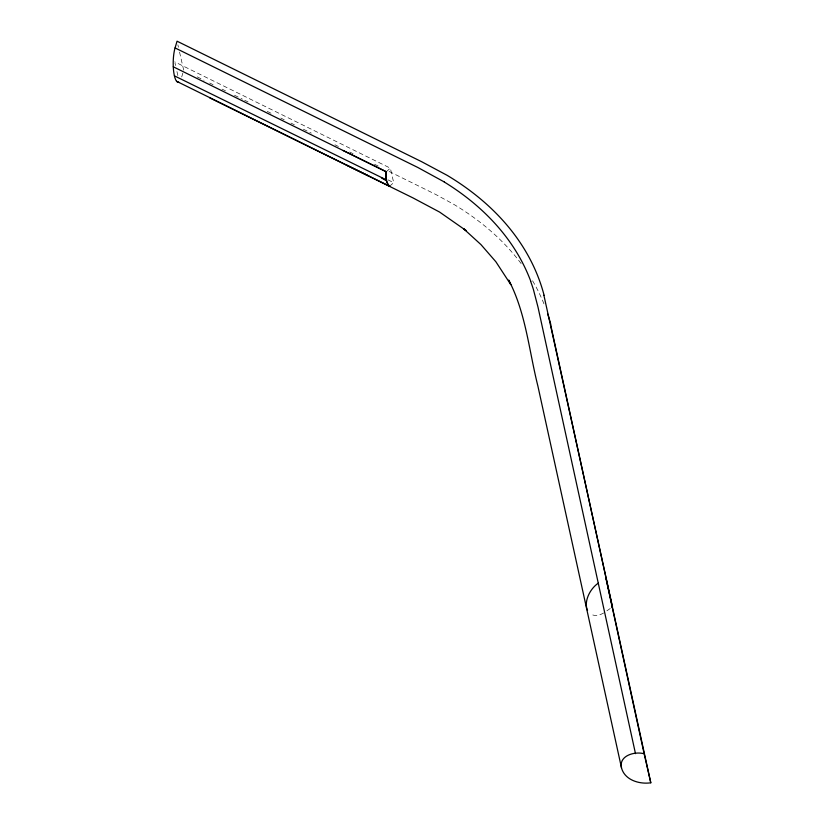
<?xml version="1.0" encoding="UTF-8"?>
<svg xmlns="http://www.w3.org/2000/svg" width="824" height="824" viewBox="0 0 824 824"><rect width="100%" height="100%" fill="white"/><g stroke="black" fill="none" stroke-linecap="round" stroke-linejoin="round"><path stroke-width="0.62" stroke-dasharray="4.12 3.09" d="M181.713 76.931L182.835 73.151M386.281 171.711L390.37 168.168L174.74 61.882M389.608 186.214L393.697 182.671L390.37 168.168M606.876 610.821L610.625 608.236M389.196 171.474L435.669 194.423L453.725 204.311A385.869 253.957 -12.9 0 1 521.159 263.618M197.255 76.89L204.033 80.227M209.677 83.008L213.066 84.687M222.089 89.136L225.477 90.805M234.51 95.254L242.411 99.148M244.677 100.26L248.055 101.929M267.244 111.395L271.766 113.619M280.799 118.069L284.187 119.748M290.954 123.085L294.343 124.754M303.376 129.203L311.276 133.097M334.987 144.787L338.376 146.456M349.664 152.018L353.053 153.686M374.518 164.244L380.163 167.025M387.929 179.828L393.697 182.671M177.881 44.826L178.437 47.246M179.55 52.077L183.701 70.215M175.018 63.087L175.574 65.508M176.954 71.554L178.066 76.385M603.642 612.984A19.766 12.741 -55.4 0 1 590.942 614.199M532.582 280.788A385.869 253.957 -12.9 0 1 545.045 306.6"/><path stroke-width="1.24" d="M178.684 82.081A19.766 5.181 -89.2 0 1 173.565 70.606A19.766 5.181 -89.2 0 1 175.069 47.916L177.057 41.2L421.641 161.7L447.072 175.296A385.869 253.957 -12.9 0 1 544.077 295.198M612.036 607.267L612.5 606.948L543.891 295.25M650.795 782.8L644.141 753.785C634.933 751.107 618.546 755.515 621.512 767.927C624.777 780.184 639.506 784.438 650.795 782.8L550.545 324.265M389.546 186.275A22.186 12.988 -63.8 0 1 386.497 180.806L386.26 179.838L174.41 75.849M343.031 150.452L386.281 171.711A22.186 12.988 -63.8 0 0 386.281 179.828M346.358 164.965L389.608 186.214A22.289 13.05 -63.8 0 1 386.312 171.701M175.069 47.916L417.768 167.447L444.342 181.98M173.287 66.795L386.219 171.763M176.614 81.308L368.586 175.924M209.739 97.85L412.937 197.884L439.604 212.077L466.291 230.72L463.582 228.742L480.959 244.604L495.873 261.754L510.777 284.599L508.717 280.098C525.928 313.017 528.946 350.55 537.897 386.075L621.512 767.927M381.481 177.912L386.487 180.817M635.489 753.661L538.021 307.239L533.396 289.43A382.048 251.444 -12.9 0 0 530.625 281.324M605.846 577.933L644.141 753.785M587.533 610.409A19.766 12.741 -55.4 0 1 598.348 583.093M444.291 182.022A376.578 247.839 -12.9 0 1 530.78 281.283M547.682 313.954A385.869 253.957 -12.9 0 1 550.731 324.213"/></g></svg>
